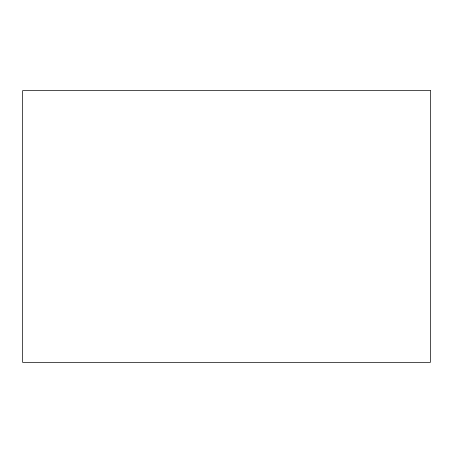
<?xml version="1.0" encoding="UTF-8"?>
<svg xmlns="http://www.w3.org/2000/svg" width="453" height="453" viewBox="0 0 453 453"><rect width="100%" height="100%" fill="white"/><g stroke="black" fill="none" stroke-linecap="round" stroke-linejoin="round"><path stroke-width="0.68" d="M430.35 90.6L22.65 90.6L22.65 362.4L430.35 362.4L430.35 90.6"/></g></svg>
